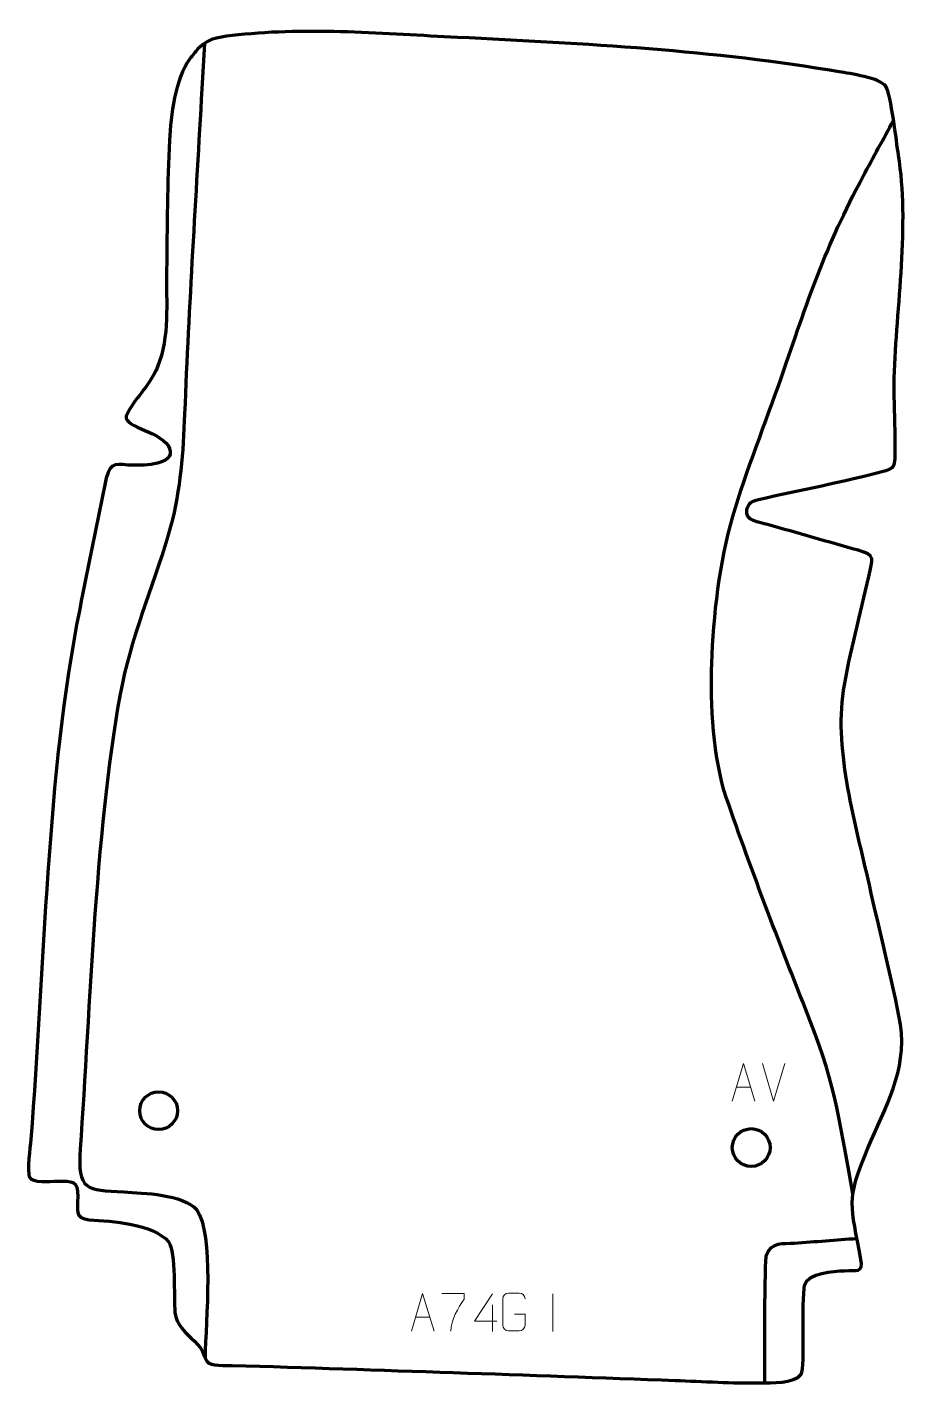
# Model space of a CAD drawing. Header units: millimetres. Extents: x -532 to 51, y -13 to 883.
import ezdxf

# ---------------------------------------------------------------- set-up
doc = ezdxf.new("R2010")
doc.units = ezdxf.units.MM
doc.header["$MEASUREMENT"] = 0
doc.layers.add('layer 2', color=7, linetype='Continuous')
doc.layers.add('layer 3', color=7, linetype='Continuous')

msp = doc.modelspace()

# ---------------------------------------------------------------- linework, layer by layer
at = {"layer": 'layer 2', "color": 142, "lineweight": 158}
for points, knots in [([(-414.8115, 872.2094), (-415.37, 862.2105), (-415.9285, 852.2117), (-416.487, 842.2128), (-416.487, 842.2128), (-420.4847, 770.7025), (-425.0699, 699.2671), (-427.8749, 627.6989), (-427.8749, 627.6989), (-428.8732, 602.2269), (-430.5167, 578.0113), (-437.1362, 553.248), (-437.1362, 553.248), (-446.8067, 518.4093), (-461.6071, 485.1538), (-469.0171, 449.6333), (-469.0171, 449.6333), (-486.3837, 363.2806), (-490.5921, 232.4194), (-496.8481, 142.1887), (-496.8481, 142.1887), (-498.7509, 114.5948), (-492.8587, 114.9344), (-468.0215, 113.7056), (-468.0215, 113.7056), (-454.9061, 112.9407), (-429.2199, 112.1582), (-419.9106, 101.977), (-419.9106, 101.977), (-408.3829, 86.1086), (-413.8641, 28.2527), (-414.3545, 4.1094)], [0, 0, 0, 0, 0.11111111, 0.11111111, 0.11111111, 0.11111111, 0.22222222, 0.22222222, 0.22222222, 0.22222222, 0.33333333, 0.33333333, 0.33333333, 0.33333333, 0.44444444, 0.44444444, 0.44444444, 0.44444444, 0.55555556, 0.55555556, 0.55555556, 0.55555556, 0.66666667, 0.66666667, 0.66666667, 0.66666667, 0.77777778, 0.77777778, 0.77777778, 0.77777778, 1, 1, 1, 1]), ([(13.7826, 112.4625), (6.1015, 154.2182), (2.0669, 185.1927), (-13.9952, 225.4366), (-13.9952, 225.4366), (-33.4318, 274.2611), (-52.86, 324.608), (-69.9521, 374.2729), (-69.9521, 374.2729), (-78.4391, 398.9339), (-80.5266, 436.7659), (-79.5772, 462.9263), (-79.5772, 462.9263), (-78.4575, 493.7819), (-74.284, 529.9928), (-65.6574, 559.7136), (-65.6574, 559.7136), (-56.6566, 590.4673), (-44.0441, 621.3337), (-33.5374, 651.8292), (-33.5374, 651.8292), (-16.2807, 701.9159), (-4.7338, 737.6765), (20.5311, 784.5236), (20.5311, 784.5236), (27.1121, 796.8791), (33.8672, 809.1437), (40.6005, 821.4167)], [0, 0, 0, 0, 0.125, 0.125, 0.125, 0.125, 0.25, 0.25, 0.25, 0.25, 0.375, 0.375, 0.375, 0.375, 0.5, 0.5, 0.5, 0.5, 0.625, 0.625, 0.625, 0.625, 0.75, 0.75, 0.75, 0.75, 1, 1, 1, 1]), ([(-44.4759, -12.3942), (-44.4579, -1.5949), (-44.7867, 68.4638), (-43.2642, 72.1872), (-43.2642, 72.1872), (-39.7001, 80.9041), (-32.7304, 79.4192), (-24.9254, 79.9459), (-24.9254, 79.9459), (-11.1615, 80.8748), (2.6282, 81.9611), (16.3875, 83.0038)], [0, 0, 0, 0, 0.25, 0.25, 0.25, 0.25, 0.5, 0.5, 0.5, 0.5, 1, 1, 1, 1])]:
    msp.add_open_spline(points, degree=3, knots=knots, dxfattribs=at)
at = {"layer": 'layer 2', "color": 250, "lineweight": 9}
for points, knots in [([(-66.0098, 173.623), (-66.0098, 173.623), (-58.6388, 198.5765), (-58.6388, 198.5765), (-58.6388, 198.5765), (-58.6388, 198.5765), (-51.0689, 173.623), (-51.0689, 173.623)], [0, 0, 0, 0, 0.33333333, 0.33333333, 0.33333333, 0.33333333, 1, 1, 1, 1]), ([(-277.9472, 21.7423), (-277.9472, 21.7423), (-270.5762, 46.6958), (-270.5762, 46.6958), (-270.5762, 46.6958), (-270.5762, 46.6958), (-263.0063, 21.7423), (-263.0063, 21.7423)], [0, 0, 0, 0, 0.33333333, 0.33333333, 0.33333333, 0.33333333, 1, 1, 1, 1]), ([(-257.8847, 46.6983), (-257.8847, 46.6983), (-243.0686, 46.6983), (-243.0686, 46.6983), (-243.0686, 46.6983), (-243.0689, 45.4487), (-243.0689, 44.1991), (-243.0686, 42.9493), (-243.0686, 42.9493), (-247.063, 36.9522), (-251.9782, 29.1186), (-251.9782, 21.7398)], [0, 0, 0, 0, 0.25, 0.25, 0.25, 0.25, 0.5, 0.5, 0.5, 0.5, 1, 1, 1, 1]), ([(-221.5849, 28.3331), (-221.5849, 28.3331), (-236.4066, 28.3331), (-236.4066, 28.3331), (-236.4066, 28.3331), (-236.4066, 28.3331), (-224.529, 46.4036), (-224.529, 46.4036)], [0, 0, 0, 0, 0.33333333, 0.33333333, 0.33333333, 0.33333333, 1, 1, 1, 1]), ([(-209.9957, 32.9165), (-209.9957, 32.9165), (-202.8276, 32.9165), (-202.8276, 32.9165), (-202.8276, 32.9165), (-202.8276, 32.9165), (-202.8276, 25.7484), (-202.8276, 25.7484), (-202.8276, 25.7484), (-202.9673, 23.425), (-204.6445, 21.9454), (-206.7923, 21.9346), (-206.7923, 21.9346), (-209.1241, 21.935), (-211.4561, 21.935), (-213.7876, 21.9346), (-213.7876, 21.9346), (-215.7125, 21.8292), (-217.6847, 23.7137), (-217.6735, 25.731), (-217.6735, 25.731), (-217.6731, 31.5011), (-217.6731, 37.2708), (-217.6735, 43.0401), (-217.6735, 43.0401), (-217.6693, 45.1782), (-215.9225, 46.8974), (-213.7702, 46.884), (-213.7702, 46.884), (-211.4445, 46.884), (-209.1184, 46.884), (-206.7923, 46.884), (-206.7923, 46.884), (-204.8456, 46.9194), (-202.8542, 45.4279), (-202.8276, 42.9902)], [0, 0, 0, 0, 0.1, 0.1, 0.1, 0.1, 0.2, 0.2, 0.2, 0.2, 0.3, 0.3, 0.3, 0.3, 0.4, 0.4, 0.4, 0.4, 0.5, 0.5, 0.5, 0.5, 0.6, 0.6, 0.6, 0.6, 0.7, 0.7, 0.7, 0.7, 0.8, 0.8, 0.8, 0.8, 1, 1, 1, 1])]:
    msp.add_open_spline(points, degree=3, knots=knots, dxfattribs=at)
for points in [[(-38.6503, 173.6157), (-38.6503, 173.6157), (-45.9721, 198.5693), (-45.9721, 198.5693)], [(-31.3284, 198.5693), (-31.3284, 198.5693), (-38.6502, 173.6157), (-38.6502, 173.6157)], [(-63.2872, 182.8724), (-63.2872, 182.8724), (-53.7915, 182.8724), (-53.7915, 182.8724)], [(-184.5054, 46.4879), (-184.5054, 46.4879), (-184.5054, 21.5138), (-184.5054, 21.5138)], [(-224.529, 39.0942), (-224.529, 39.0942), (-224.529, 21.4295), (-224.529, 21.4295)], [(-275.2246, 30.9917), (-275.2246, 30.9917), (-265.7289, 30.9917), (-265.7289, 30.9917)]]:
    msp.add_open_spline(points, degree=3, dxfattribs=at)
at = {"layer": 'layer 3', "color": 142, "lineweight": 200}
for centre in [(-445.0553, 167.3527), (-53.4717, 143.0113)]:
    msp.add_ellipse(centre, major_axis=(0, 12.5), ratio=1, dxfattribs=at)
at = {"layer": 'layer 3', "color": 242, "lineweight": 158}
msp.add_open_spline([(-419.0335, 868.6009), (-411.1696, 876.7137), (-403.2997, 876.6011), (-392.5364, 877.8595), (-392.5364, 877.8595), (-346.1317, 883.0382), (-294.2313, 878.4716), (-247.6156, 876.255), (-247.6156, 876.255), (-164.2829, 872.2395), (-77.4731, 867.6023), (4.7487, 853.4983), (4.7487, 853.4983), (11.3004, 852.3732), (32.0253, 849.4768), (35.4053, 843.9527), (35.4053, 843.9527), (39.0457, 838.0033), (42.4458, 807.3845), (43.813, 798.4354), (43.813, 798.4354), (51.3812, 753.5481), (42.5903, 698.1171), (41.0139, 651.366), (41.0139, 651.366), (40.6567, 640.7678), (42.5041, 600.0872), (41.2208, 594.978), (41.2208, 594.978), (40.3751, 591.6115), (37.8072, 590.8036), (34.6032, 589.9175), (34.6032, 589.9175), (7.7458, 582.7913), (-21.4093, 577.2647), (-48.6818, 571.0631), (-48.6818, 571.0631), (-52.6481, 570.1613), (-55.3919, 568.646), (-56.3621, 564.292), (-56.3621, 564.292), (-57.9734, 557.0611), (-47.8095, 555.8109), (-42.6895, 554.4317), (-42.6895, 554.4317), (-22.6202, 549.0094), (-2.7894, 542.9472), (17.2543, 537.5208), (17.2543, 537.5208), (29.0842, 534.2461), (26.7797, 531.8138), (24.2104, 520.2157), (24.2104, 520.2157), (18.6501, 495.465), (11.7153, 469.9908), (7.4645, 445.0845), (7.4645, 445.0845), (1.5643, 402.9852), (15.4955, 357.5928), (24.6114, 316.5067), (24.6114, 316.5067), (31.4203, 285.9726), (39.4595, 254.8419), (45.239, 224.1979), (45.239, 224.1979), (49.45, 193.5784), (35.2938, 169.5976), (23.6285, 142.5388), (23.6285, 142.5388), (8.8656, 107.8799), (12.4334, 105.2032), (19.0704, 68.9774), (19.0704, 68.9774), (20.3712, 59.9888), (16.5823, 62.1399), (8.1763, 61.6869), (8.1763, 61.6869), (1.1247, 61.3068), (-15.8944, 60.4526), (-18.1919, 52.1564), (-18.1919, 52.1564), (-20.3137, 40.7774), (-17.5846, -1.2637), (-20.4895, -6.6967), (-20.4895, -6.6967), (-25.1206, -13.072), (-40.2668, -12.2749), (-47.6594, -12.421), (-47.6594, -12.421), (-65.6093, -12.7757), (-85.5364, -11.4343), (-103.6671, -10.7751), (-103.6671, -10.7751), (-201.277, -7.226), (-298.892, -3.8373), (-396.5205, -0.8369), (-396.5205, -0.8369), (-400.3044, -0.792), (-411.004, -1.5235), (-413.1803, 1.8682), (-413.1803, 1.8682), (-417.0612, 8.7292), (-414.2838, 7.9304), (-421.4411, 15.0845), (-421.4411, 15.0845), (-426.9258, 20.5667), (-433.5773, 26.0092), (-434.3203, 34.0866), (-434.3203, 34.0866), (-435.0319, 44.0094), (-433.6615, 73.872), (-438.4389, 80.7335), (-438.4389, 80.7335), (-448.9199, 92.7364), (-475.7561, 94.4749), (-490.876, 95.3027), (-490.876, 95.3027), (-500.8426, 96.3117), (-498.566, 101.8359), (-498.5356, 110.5143), (-498.5356, 110.5143), (-498.4966, 121.6483), (-501.6153, 120.781), (-512.518, 120.785), (-512.518, 120.785), (-516.2414, 120.7863), (-528.814, 119.4673), (-530.5095, 123.6506), (-530.5095, 123.6506), (-531.9469, 127.1972), (-529.9491, 143.3925), (-529.5475, 148.2798), (-529.5475, 148.2798), (-520.1708, 262.4042), (-519.4788, 387.9257), (-497.2235, 498.6797), (-497.2235, 498.6797), (-491.4273, 527.5245), (-485.44, 556.2952), (-479.6669, 585.1439), (-479.6669, 585.1439), (-476.3858, 597.1876), (-473.1094, 593.7824), (-461.3256, 593.6453), (-461.3256, 593.6453), (-455.3142, 593.5754), (-433.9767, 593.7009), (-437.8061, 604.6317), (-437.8061, 604.6317), (-441.7393, 615.859), (-467.9406, 618.3278), (-466.4473, 626.1855), (-466.4473, 626.1855), (-461.111, 638.2148), (-451.7316, 644.3979), (-445.8392, 658.5998), (-445.8392, 658.5998), (-437.5336, 678.6182), (-440.1936, 701.1707), (-439.8161, 722.535), (-439.8161, 722.535), (-439.3175, 750.7551), (-439.4169, 780.2769), (-437.9042, 808.3451), (-437.9042, 808.3451), (-437.0355, 824.4641), (-434.1967, 848.7874), (-424.491, 862.0123), (-424.491, 862.0123), (-422.7795, 864.3445), (-420.9482, 866.4392), (-419.0335, 868.6009)], degree=3, knots=[0, 0, 0, 0, 0.02272727, 0.02272727, 0.02272727, 0.02272727, 0.04545455, 0.04545455, 0.04545455, 0.04545455, 0.06818182, 0.06818182, 0.06818182, 0.06818182, 0.09090909, 0.09090909, 0.09090909, 0.09090909, 0.11363636, 0.11363636, 0.11363636, 0.11363636, 0.13636364, 0.13636364, 0.13636364, 0.13636364, 0.15909091, 0.15909091, 0.15909091, 0.15909091, 0.18181818, 0.18181818, 0.18181818, 0.18181818, 0.20454545, 0.20454545, 0.20454545, 0.20454545, 0.22727273, 0.22727273, 0.22727273, 0.22727273, 0.25, 0.25, 0.25, 0.25, 0.27272727, 0.27272727, 0.27272727, 0.27272727, 0.29545455, 0.29545455, 0.29545455, 0.29545455, 0.31818182, 0.31818182, 0.31818182, 0.31818182, 0.34090909, 0.34090909, 0.34090909, 0.34090909, 0.36363636, 0.36363636, 0.36363636, 0.36363636, 0.38636364, 0.38636364, 0.38636364, 0.38636364, 0.40909091, 0.40909091, 0.40909091, 0.40909091, 0.43181818, 0.43181818, 0.43181818, 0.43181818, 0.45454545, 0.45454545, 0.45454545, 0.45454545, 0.47727273, 0.47727273, 0.47727273, 0.47727273, 0.5, 0.5, 0.5, 0.5, 0.52272727, 0.52272727, 0.52272727, 0.52272727, 0.54545455, 0.54545455, 0.54545455, 0.54545455, 0.56818182, 0.56818182, 0.56818182, 0.56818182, 0.59090909, 0.59090909, 0.59090909, 0.59090909, 0.61363636, 0.61363636, 0.61363636, 0.61363636, 0.63636364, 0.63636364, 0.63636364, 0.63636364, 0.65909091, 0.65909091, 0.65909091, 0.65909091, 0.68181818, 0.68181818, 0.68181818, 0.68181818, 0.70454545, 0.70454545, 0.70454545, 0.70454545, 0.72727273, 0.72727273, 0.72727273, 0.72727273, 0.75, 0.75, 0.75, 0.75, 0.77272727, 0.77272727, 0.77272727, 0.77272727, 0.79545455, 0.79545455, 0.79545455, 0.79545455, 0.81818182, 0.81818182, 0.81818182, 0.81818182, 0.84090909, 0.84090909, 0.84090909, 0.84090909, 0.86363636, 0.86363636, 0.86363636, 0.86363636, 0.88636364, 0.88636364, 0.88636364, 0.88636364, 0.90909091, 0.90909091, 0.90909091, 0.90909091, 0.93181818, 0.93181818, 0.93181818, 0.93181818, 0.95454545, 0.95454545, 0.95454545, 0.95454545, 1, 1, 1, 1], dxfattribs=at)

doc.saveas('drawing.dxf')
